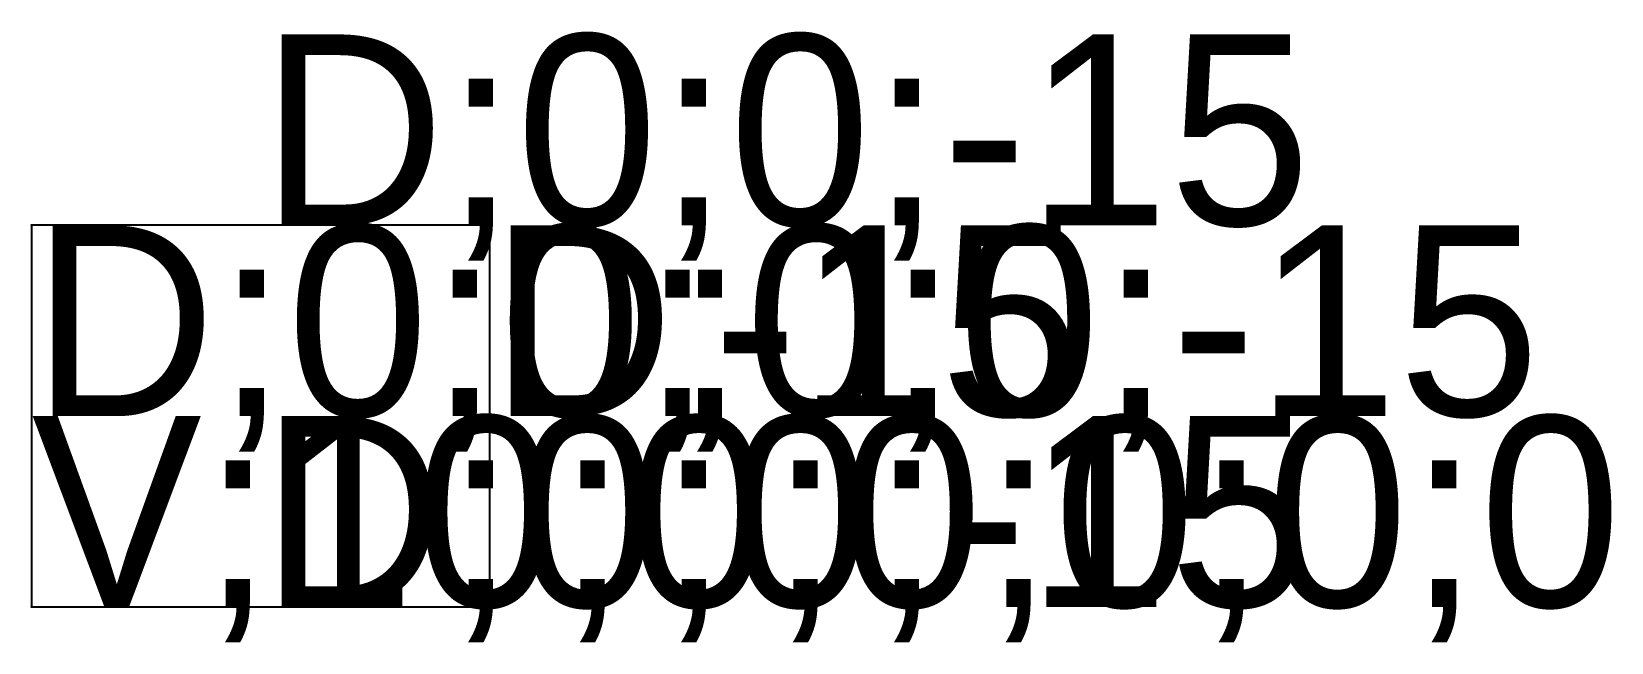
# Model space of a CAD drawing. Header units: metres. Extents: x 0 to 20.7, y -0.5 to 7.5.
import ezdxf

# ---------------------------------------------------------------- set-up
doc = ezdxf.new("R2010")
doc.units = ezdxf.units.M
for name, color, linetype in [('APOYO_ARTICULADO', 7, 'Continuous'), ('APOYO_EMPOTRADO', 7, 'Continuous'), ('CARGA_DIST', 7, 'Continuous'), ('CARGA_NODAL', 7, 'Continuous'), ('EL_COL', 7, 'Continuous'), ('EL_VIGA', 7, 'Continuous'), ('ROTULA', 7, 'Continuous')]:
    doc.layers.add(name, color=color, linetype=linetype)

msp = doc.modelspace()

# ---------------------------------------------------------------- linework, layer by layer
at = {"layer": 'APOYO_ARTICULADO'}
for p in [(6, 5), (6, 0)]:
    msp.add_point(p, dxfattribs=at)
at = {"layer": 'APOYO_EMPOTRADO'}
for p in [(0, 5), (0, 0)]:
    msp.add_point(p, dxfattribs=at)
at = {"layer": 'EL_COL'}
for p, q in [((0, 5), (0, 5, 4)), ((6, 5), (6, 5, 4)), ((0, 0), (0, 0, 4)), ((6, 0), (6, 0, 4))]:
    msp.add_line(p, q, dxfattribs=at)
at = {"layer": 'EL_VIGA'}
for p, q in [((6, 5, 4), (0, 5, 4)), ((0, 5, 4), (0, 0, 4)), ((6, 0, 4), (6, 5, 4)), ((0, 0, 4), (6, 0, 4))]:
    msp.add_line(p, q, dxfattribs=at)
at = {"layer": 'ROTULA'}
msp.add_point((6, 5, 4), dxfattribs=at)

# ---------------------------------------------------------------- texts
at = {"layer": 'CARGA_DIST'}
for p in [(3, 5, 4), (0, 2.5, 4), (6, 2.5, 4), (3, 0, 4)]:
    msp.add_text('D;0;0;-15', height=2.5, dxfattribs=at).set_placement(p)
at = {"layer": 'CARGA_NODAL'}
msp.add_text('V;10;0;0;0;0;0', height=2.5, dxfattribs=at).set_placement((0, 0, 4))

doc.saveas('drawing.dxf')
